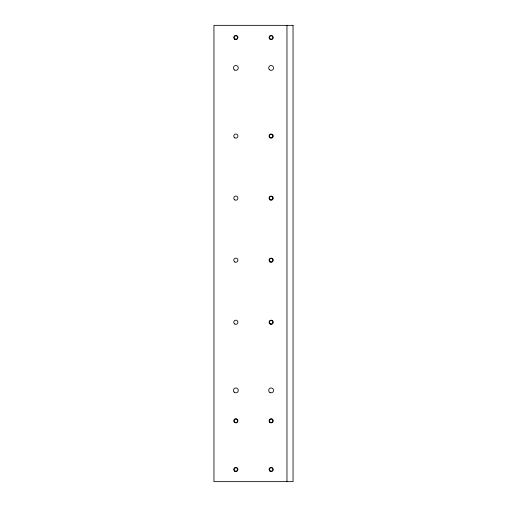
<?xml version="1.0" encoding="UTF-8"?>
<svg xmlns="http://www.w3.org/2000/svg" width="507" height="507" viewBox="0 0 507 507"><rect width="100%" height="100%" fill="white"/><g stroke="black" fill="none" stroke-linecap="round" stroke-linejoin="round"><path stroke-width="0.76" d="M286.962 25.35L286.962 481.65M293.046 25.35L213.954 25.35L213.954 481.65L293.046 481.65L293.046 25.35M269.42 69.662A2.434 2.434 0 0 0 273.495 68.565A2.434 2.434 0 0 0 270.516 65.587A2.434 2.434 0 0 0 269.42 69.662M234.64 70.048A2.434 2.434 0 0 0 238.29 67.938A2.434 2.434 0 0 0 234.64 65.828A2.434 2.434 0 0 0 234.64 70.048M234.133 392.114A2.434 2.434 0 0 0 238.208 391.017A2.434 2.434 0 0 0 235.229 388.039A2.434 2.434 0 0 0 234.133 392.114M269.927 392.5A2.434 2.434 0 0 0 273.577 390.39A2.434 2.434 0 0 0 269.927 388.28A2.434 2.434 0 0 0 269.927 392.5M234.823 471.276A2.066 2.066 0 0 0 237.922 469.482A2.066 2.066 0 0 0 234.823 467.688A2.066 2.066 0 0 0 234.823 471.276M270.111 471.276A2.066 2.066 0 0 0 273.21 469.482A2.066 2.066 0 0 0 270.111 467.688A2.066 2.066 0 0 0 270.111 471.276M234.823 422.604A2.066 2.066 0 0 0 237.922 420.81A2.066 2.066 0 0 0 234.823 419.016A2.066 2.066 0 0 0 234.823 422.604M269.718 422.306A2.066 2.066 0 0 0 273.153 421.298A2.066 2.066 0 0 0 270.561 418.826A2.066 2.066 0 0 0 269.718 422.306M234.823 324.043A2.066 2.066 0 0 0 237.922 322.249A2.066 2.066 0 0 0 234.823 320.456A2.066 2.066 0 0 0 234.823 324.043M270.111 324.043A2.066 2.066 0 0 0 273.21 322.249A2.066 2.066 0 0 0 270.111 320.456A2.066 2.066 0 0 0 270.111 324.043M234.823 261.986A2.066 2.066 0 0 0 237.922 260.192A2.066 2.066 0 0 0 234.823 258.399A2.066 2.066 0 0 0 234.823 261.986M270.111 261.986A2.066 2.066 0 0 0 273.21 260.192A2.066 2.066 0 0 0 270.111 258.399A2.066 2.066 0 0 0 270.111 261.986M234.823 199.929A2.066 2.066 0 0 0 237.922 198.136A2.066 2.066 0 0 0 234.823 196.342A2.066 2.066 0 0 0 234.823 199.929M270.111 199.929A2.066 2.066 0 0 0 273.21 198.136A2.066 2.066 0 0 0 270.111 196.342A2.066 2.066 0 0 0 270.111 199.929M270.111 39.312A2.066 2.066 0 0 0 273.21 37.518A2.066 2.066 0 0 0 270.111 35.724A2.066 2.066 0 0 0 270.111 39.312M234.823 39.312A2.066 2.066 0 0 0 237.922 37.518A2.066 2.066 0 0 0 234.823 35.724A2.066 2.066 0 0 0 234.823 39.312M234.823 137.872A2.066 2.066 0 0 0 237.922 136.079A2.066 2.066 0 0 0 234.823 134.285A2.066 2.066 0 0 0 234.823 137.872M270.111 137.872A2.066 2.066 0 0 0 273.21 136.079A2.066 2.066 0 0 0 270.111 134.285A2.066 2.066 0 0 0 270.111 137.872M269.939 323.453A1.705 1.705 0 0 0 272.791 322.693A1.705 1.705 0 0 0 270.7 320.601A1.705 1.705 0 0 0 269.939 323.453M270.294 199.612A1.705 1.705 0 0 0 272.848 198.136A1.705 1.705 0 0 0 270.294 196.659A1.705 1.705 0 0 0 270.294 199.612M270.294 261.669A1.705 1.705 0 0 0 272.848 260.192A1.705 1.705 0 0 0 270.294 258.716A1.705 1.705 0 0 0 270.294 261.669M270.294 137.555A1.705 1.705 0 0 0 272.848 136.079A1.705 1.705 0 0 0 270.294 134.602A1.705 1.705 0 0 0 270.294 137.555M269.939 470.686A1.705 1.705 0 0 0 272.791 469.926A1.705 1.705 0 0 0 270.7 467.834A1.705 1.705 0 0 0 269.939 470.686M234.652 470.686A1.705 1.705 0 0 0 237.504 469.926A1.705 1.705 0 0 0 235.413 467.834A1.705 1.705 0 0 0 234.652 470.686M235.007 38.995A1.705 1.705 0 0 0 237.561 37.518A1.705 1.705 0 0 0 235.007 36.041A1.705 1.705 0 0 0 235.007 38.995M270.294 38.995A1.705 1.705 0 0 0 272.848 37.518A1.705 1.705 0 0 0 270.294 36.041A1.705 1.705 0 0 0 270.294 38.995M234.652 422.014A1.705 1.705 0 0 0 237.504 421.254A1.705 1.705 0 0 0 235.413 419.162A1.705 1.705 0 0 0 234.652 422.014M269.939 422.014A1.705 1.705 0 0 0 272.791 421.254A1.705 1.705 0 0 0 270.7 419.162A1.705 1.705 0 0 0 269.939 422.014"/></g></svg>
